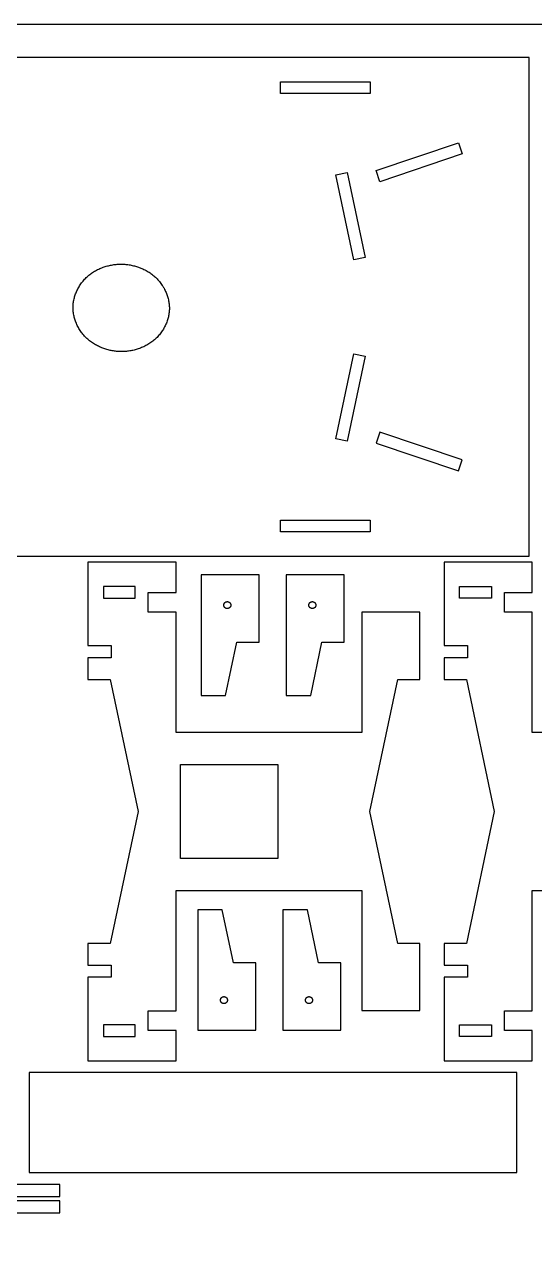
# Model space of a CAD drawing. Header units: metres. Extents: x 121.5 to 181.5, y 3.9 to 48.9.
# Drawn here: x 142.69 to 153.67, y 22.5 to 48.94 of the extents above; entities that cross this region are included whole.
import ezdxf

# ---------------------------------------------------------------- set-up
doc = ezdxf.new("R2010")
doc.units = ezdxf.units.M
doc.header["$LTSCALE"] = 0.001
doc.header["$MEASUREMENT"] = 0
for name, color, linetype, true_color in [('Default', 18, 'Continuous', 0x000000), ('Make2D$visible$lines$body_2', 150, 'Continuous', 0x0098ff), ('Make2D$visible$lines$Default', 18, 'Continuous', 0x000000)]:
    doc.layers.add(name, color=color, linetype=linetype, true_color=true_color)

msp = doc.modelspace()

# ---------------------------------------------------------------- linework, layer by layer
at = {"layer": 'Default'}
for points in [[(181.478, 3.935), (181.478, 48.935), (121.478, 48.935), (121.478, 3.935)], [(142.792, 26.39), (142.792, 24.24), (153.292, 24.24), (153.292, 26.39)], [(132.957, 23.983), (132.957, 23.723), (143.457, 23.723), (143.457, 23.983)], [(132.957, 23.632), (132.957, 23.372), (143.457, 23.372), (143.457, 23.632)]]:
    msp.add_lwpolyline(points, close=True, dxfattribs=at)
at = {"layer": 'Make2D$visible$lines$body_2'}
for points in [[(153.559, 48.225), (138.247, 48.225)], [(153.559, 45.703), (153.559, 48.225)], [(148.206, 47.702), (148.834, 47.702)], [(148.206, 47.452), (148.206, 47.702)], [(148.834, 47.702), (149.834, 47.702)], [(149.834, 47.702), (150.134, 47.702)], [(150.134, 47.702), (150.134, 47.452)], [(148.834, 47.452), (148.206, 47.452)], [(149.834, 47.452), (148.834, 47.452)], [(150.134, 47.452), (149.834, 47.452)], [(150.265, 45.793), (152.037, 46.391)], [(152.037, 46.391), (152.117, 46.154)], [(152.117, 46.154), (150.345, 45.556)], [(149.395, 45.702), (149.64, 45.754)], [(149.64, 45.754), (150.026, 43.925)], [(150.345, 45.556), (150.265, 45.793)], [(149.782, 43.873), (149.395, 45.702)], [(153.559, 40.023), (153.559, 45.703)], [(150.026, 43.925), (149.782, 43.873)], [(149.395, 40.024), (149.782, 41.853)], [(150.026, 41.801), (149.64, 39.972)], [(149.782, 41.853), (150.026, 41.801)], [(149.64, 39.972), (149.395, 40.024)], [(150.345, 40.17), (150.265, 39.933)], [(150.265, 39.933), (152.037, 39.336)], [(152.117, 39.572), (150.345, 40.17)], [(153.559, 37.501), (153.559, 40.023)], [(152.037, 39.336), (152.117, 39.572)], [(148.206, 38.274), (148.834, 38.274)], [(148.206, 38.024), (148.206, 38.274)], [(148.834, 38.274), (149.834, 38.274)], [(149.834, 38.274), (150.134, 38.274)], [(150.134, 38.274), (150.134, 38.024)], [(148.834, 38.024), (148.206, 38.024)], [(149.834, 38.024), (148.834, 38.024)], [(150.134, 38.024), (149.834, 38.024)], [(138.247, 37.501), (153.559, 37.501)], [(144.059, 37.37), (144.059, 35.575)], [(145.956, 37.37), (144.059, 37.37)], [(145.956, 36.721), (145.956, 37.37)], [(151.729, 37.37), (151.729, 35.575)], [(153.626, 37.37), (151.729, 37.37)], [(153.626, 36.721), (153.626, 37.37)], [(145.078, 36.848), (144.391, 36.848)], [(144.391, 36.848), (144.391, 36.598)], [(145.078, 36.598), (145.078, 36.848)], [(152.061, 36.848), (152.748, 36.848)], [(152.061, 36.598), (152.061, 36.848)], [(152.748, 36.848), (152.748, 36.598)], [(144.391, 36.598), (145.078, 36.598)], [(145.356, 36.721), (145.956, 36.721)], [(145.356, 36.298), (145.356, 36.721)], [(152.748, 36.598), (152.061, 36.598)], [(153.026, 36.721), (153.626, 36.721)], [(153.026, 36.298), (153.026, 36.721)], [(145.956, 36.298), (145.356, 36.298)], [(145.956, 33.706), (145.956, 36.298)], [(149.956, 36.298), (149.956, 33.706)], [(151.208, 36.298), (149.956, 36.298)], [(151.208, 34.848), (151.208, 36.298)], [(153.626, 36.298), (153.026, 36.298)], [(153.626, 33.706), (153.626, 36.298)], [(144.059, 35.575), (144.559, 35.575)], [(144.559, 35.575), (144.559, 35.315)], [(151.729, 35.575), (152.229, 35.575)], [(152.229, 35.575), (152.229, 35.315)], [(144.059, 35.315), (144.059, 34.848)], [(144.559, 35.315), (144.059, 35.315)], [(151.729, 35.315), (151.729, 34.848)], [(152.229, 35.315), (151.729, 35.315)], [(144.059, 34.848), (144.539, 34.848)], [(144.539, 34.848), (145.139, 32.008)], [(150.128, 32.008), (150.728, 34.848)], [(150.728, 34.848), (151.208, 34.848)], [(151.729, 34.848), (152.209, 34.848)], [(152.209, 34.848), (152.809, 32.008)], [(149.956, 33.706), (145.956, 33.706)], [(157.626, 33.706), (153.626, 33.706)], [(146.05, 33.02), (148.151, 33.02)], [(146.05, 30.997), (146.05, 33.02)], [(148.151, 33.02), (148.151, 30.997)], [(145.139, 32.008), (144.539, 29.169)], [(150.728, 29.169), (150.128, 32.008)], [(152.809, 32.008), (152.209, 29.169)], [(148.151, 30.997), (146.05, 30.997)], [(145.956, 30.311), (149.956, 30.311)], [(145.956, 27.722), (145.956, 30.311)], [(149.956, 30.311), (149.956, 27.728)], [(153.626, 30.311), (157.626, 30.311)], [(153.626, 27.722), (153.626, 30.311)], [(144.059, 29.169), (144.059, 28.702)], [(144.539, 29.169), (144.059, 29.169)], [(151.208, 29.169), (150.728, 29.169)], [(151.208, 27.728), (151.208, 29.169)], [(151.729, 29.169), (151.729, 28.702)], [(152.209, 29.169), (151.729, 29.169)], [(144.059, 28.702), (144.559, 28.702)], [(144.559, 28.702), (144.559, 28.442)], [(151.729, 28.702), (152.229, 28.702)], [(152.229, 28.702), (152.229, 28.442)], [(144.059, 28.442), (144.059, 26.647)], [(144.559, 28.442), (144.059, 28.442)], [(151.729, 28.442), (151.729, 26.647)], [(152.229, 28.442), (151.729, 28.442)], [(145.356, 27.722), (145.956, 27.722)], [(145.356, 27.296), (145.356, 27.722)], [(149.956, 27.728), (151.208, 27.728)], [(153.026, 27.722), (153.626, 27.722)], [(153.026, 27.296), (153.026, 27.722)], [(144.391, 27.419), (144.391, 27.169)], [(145.078, 27.419), (144.391, 27.419)], [(145.078, 27.169), (145.078, 27.419)], [(145.956, 27.296), (145.356, 27.296)], [(145.956, 26.647), (145.956, 27.296)], [(152.061, 27.419), (152.748, 27.419)], [(152.061, 27.169), (152.061, 27.419)], [(152.748, 27.419), (152.748, 27.169)], [(153.626, 27.296), (153.026, 27.296)], [(153.626, 26.647), (153.626, 27.296)], [(144.391, 27.169), (145.078, 27.169)], [(152.748, 27.169), (152.061, 27.169)], [(144.059, 26.647), (145.956, 26.647)], [(151.729, 26.647), (153.626, 26.647)]]:
    msp.add_lwpolyline(points, dxfattribs=at)
msp.add_lwpolyline([(143.738, 42.872), (143.74, 42.895), (143.741, 42.918), (143.744, 42.941), (143.747, 42.964), (143.751, 42.987), (143.755, 43.01), (143.76, 43.033), (143.766, 43.056), (143.772, 43.078), (143.779, 43.101), (143.786, 43.123), (143.794, 43.145), (143.803, 43.166), (143.812, 43.188), (143.821, 43.209), (143.831, 43.229), (143.843, 43.252), (143.855, 43.274), (143.867, 43.295), (143.88, 43.317), (143.894, 43.338), (143.908, 43.358), (143.923, 43.379), (143.938, 43.399), (143.954, 43.418), (143.97, 43.437), (143.987, 43.456), (144.005, 43.474), (144.022, 43.492), (144.04, 43.509), (144.059, 43.526), (144.078, 43.542), (144.098, 43.558), (144.118, 43.573), (144.138, 43.587), (144.159, 43.601), (144.18, 43.615), (144.202, 43.628), (144.224, 43.641), (144.246, 43.653), (144.268, 43.664), (144.291, 43.675), (144.314, 43.686), (144.337, 43.696), (144.361, 43.705), (144.384, 43.714), (144.408, 43.722), (144.454, 43.736), (144.477, 43.743), (144.5, 43.748), (144.523, 43.754), (144.546, 43.759), (144.569, 43.763), (144.592, 43.767), (144.616, 43.771), (144.639, 43.774), (144.663, 43.776), (144.686, 43.779), (144.71, 43.78), (144.733, 43.781), (144.757, 43.782), (144.78, 43.782), (144.804, 43.781), (144.827, 43.78), (144.851, 43.779), (144.874, 43.777), (144.898, 43.774), (144.921, 43.771), (144.944, 43.768), (144.968, 43.764), (144.991, 43.76), (145.014, 43.755), (145.037, 43.749), (145.06, 43.743), (145.083, 43.737), (145.105, 43.73), (145.128, 43.723), (145.15, 43.715), (145.195, 43.698), (145.218, 43.688), (145.241, 43.678), (145.264, 43.668), (145.287, 43.656), (145.309, 43.644), (145.331, 43.632), (145.353, 43.619), (145.374, 43.606), (145.395, 43.592), (145.416, 43.578), (145.436, 43.563), (145.456, 43.547), (145.476, 43.531), (145.495, 43.515), (145.514, 43.499), (145.532, 43.481), (145.549, 43.463), (145.566, 43.445), (145.583, 43.426), (145.599, 43.407), (145.615, 43.388), (145.63, 43.367), (145.645, 43.347), (145.659, 43.326), (145.672, 43.305), (145.685, 43.283), (145.698, 43.262), (145.709, 43.239), (145.721, 43.217), (145.731, 43.194), (145.741, 43.171), (145.75, 43.15), (145.758, 43.129), (145.766, 43.107), (145.773, 43.085), (145.78, 43.062), (145.786, 43.04), (145.791, 43.017), (145.796, 42.994), (145.8, 42.971), (145.804, 42.948), (145.807, 42.925), (145.809, 42.902), (145.811, 42.879), (145.812, 42.856), (145.812, 42.832), (145.812, 42.809), (145.811, 42.786), (145.809, 42.763), (145.806, 42.74), (145.803, 42.717), (145.799, 42.694), (145.795, 42.671), (145.79, 42.648), (145.785, 42.626), (145.778, 42.603), (145.772, 42.581), (145.764, 42.559), (145.756, 42.537), (145.748, 42.515), (145.739, 42.494), (145.729, 42.473), (145.719, 42.452), (145.708, 42.43), (145.696, 42.408), (145.684, 42.386), (145.67, 42.365), (145.657, 42.344), (145.643, 42.323), (145.628, 42.303), (145.613, 42.283), (145.597, 42.263), (145.58, 42.244), (145.564, 42.225), (145.546, 42.207), (145.529, 42.19), (145.51, 42.172), (145.492, 42.156), (145.473, 42.14), (145.453, 42.124), (145.433, 42.109), (145.413, 42.094), (145.392, 42.08), (145.37, 42.067), (145.349, 42.053), (145.327, 42.041), (145.305, 42.029), (145.282, 42.017), (145.26, 42.006), (145.237, 41.996), (145.213, 41.986), (145.19, 41.976), (145.166, 41.968), (145.142, 41.96), (145.096, 41.945), (145.073, 41.939), (145.051, 41.933), (145.028, 41.927), (145.005, 41.923), (144.981, 41.918), (144.958, 41.914), (144.935, 41.91), (144.911, 41.907), (144.888, 41.905), (144.864, 41.903), (144.841, 41.901), (144.817, 41.9), (144.794, 41.9), (144.77, 41.9), (144.747, 41.9), (144.723, 41.901), (144.7, 41.903), (144.676, 41.905), (144.653, 41.907), (144.63, 41.91), (144.606, 41.914), (144.583, 41.918), (144.56, 41.922), (144.537, 41.927), (144.514, 41.932), (144.491, 41.938), (144.468, 41.945), (144.445, 41.951), (144.423, 41.959), (144.401, 41.966), (144.355, 41.983), (144.332, 41.993), (144.309, 42.003), (144.286, 42.014), (144.264, 42.025), (144.241, 42.037), (144.219, 42.049), (144.198, 42.062), (144.176, 42.076), (144.155, 42.089), (144.134, 42.104), (144.114, 42.119), (144.094, 42.134), (144.075, 42.15), (144.055, 42.166), (144.037, 42.183), (144.019, 42.2), (144.001, 42.218), (143.984, 42.236), (143.968, 42.255), (143.951, 42.274), (143.936, 42.294), (143.921, 42.314), (143.906, 42.334), (143.892, 42.355), (143.878, 42.376), (143.865, 42.398), (143.853, 42.42), (143.841, 42.442), (143.83, 42.464), (143.82, 42.487), (143.81, 42.51), (143.801, 42.531), (143.792, 42.553), (143.785, 42.575), (143.777, 42.597), (143.771, 42.619), (143.765, 42.642), (143.759, 42.664), (143.754, 42.687), (143.75, 42.71), (143.747, 42.733), (143.744, 42.756), (143.741, 42.779), (143.74, 42.803), (143.739, 42.826), (143.738, 42.849)], close=True, dxfattribs=at)
at = {"layer": 'Make2D$visible$lines$Default'}
for points in [[(146.494, 37.097), (146.494, 34.505)], [(147.745, 37.097), (146.494, 37.097)], [(147.745, 35.647), (147.745, 37.097)], [(148.326, 37.097), (148.326, 34.505)], [(149.577, 37.097), (148.326, 37.097)], [(149.577, 35.647), (149.577, 37.097)], [(147.024, 34.505), (147.265, 35.647)], [(147.265, 35.647), (147.745, 35.647)], [(148.856, 34.505), (149.097, 35.647)], [(149.097, 35.647), (149.577, 35.647)], [(146.494, 34.505), (147.024, 34.505)], [(148.326, 34.505), (148.856, 34.505)], [(146.952, 29.893), (146.422, 29.893)], [(146.422, 29.893), (146.422, 27.301)], [(147.193, 28.751), (146.952, 29.893)], [(148.784, 29.893), (148.254, 29.893)], [(148.254, 29.893), (148.254, 27.301)], [(149.025, 28.751), (148.784, 29.893)], [(147.673, 28.751), (147.193, 28.751)], [(147.673, 27.301), (147.673, 28.751)], [(149.505, 28.751), (149.025, 28.751)], [(149.505, 27.301), (149.505, 28.751)], [(146.422, 27.301), (147.673, 27.301)], [(148.254, 27.301), (149.505, 27.301)]]:
    msp.add_lwpolyline(points, dxfattribs=at)
for points in [[(147.059, 36.372), (147.057, 36.372), (147.056, 36.372), (147.054, 36.372), (147.052, 36.373), (147.05, 36.373), (147.049, 36.373), (147.047, 36.373), (147.045, 36.373), (147.044, 36.374), (147.042, 36.374), (147.04, 36.375), (147.038, 36.375), (147.037, 36.376), (147.035, 36.376), (147.033, 36.377), (147.031, 36.378), (147.03, 36.378), (147.028, 36.379), (147.026, 36.38), (147.024, 36.381), (147.023, 36.382), (147.021, 36.382), (147.02, 36.383), (147.018, 36.384), (147.016, 36.386), (147.015, 36.387), (147.013, 36.388), (147.012, 36.389), (147.01, 36.39), (147.009, 36.392), (147.007, 36.393), (147.006, 36.394), (147.005, 36.396), (147.003, 36.397), (147.002, 36.398), (147.001, 36.4), (147, 36.401), (146.998, 36.403), (146.997, 36.405), (146.996, 36.406), (146.995, 36.408), (146.994, 36.409), (146.993, 36.411), (146.992, 36.413), (146.991, 36.414), (146.991, 36.416), (146.99, 36.418), (146.989, 36.42), (146.989, 36.421), (146.988, 36.423), (146.987, 36.425), (146.987, 36.427), (146.986, 36.428), (146.986, 36.43), (146.986, 36.432), (146.985, 36.434), (146.985, 36.435), (146.985, 36.437), (146.984, 36.439), (146.984, 36.441), (146.984, 36.442), (146.984, 36.444), (146.984, 36.446), (146.984, 36.447), (146.984, 36.449), (146.984, 36.451), (146.984, 36.452), (146.984, 36.454), (146.984, 36.456), (146.985, 36.457), (146.985, 36.459), (146.985, 36.461), (146.986, 36.463), (146.986, 36.464), (146.986, 36.466), (146.987, 36.468), (146.987, 36.47), (146.988, 36.471), (146.989, 36.473), (146.989, 36.475), (146.99, 36.477), (146.991, 36.478), (146.991, 36.48), (146.992, 36.482), (146.993, 36.483), (146.994, 36.485), (146.995, 36.487), (146.996, 36.488), (146.997, 36.49), (146.998, 36.491), (147, 36.493), (147.001, 36.495), (147.002, 36.496), (147.003, 36.497), (147.005, 36.499), (147.006, 36.5), (147.007, 36.502), (147.009, 36.503), (147.01, 36.504), (147.012, 36.505), (147.013, 36.507), (147.015, 36.508), (147.016, 36.509), (147.018, 36.51), (147.02, 36.511), (147.021, 36.512), (147.023, 36.513), (147.024, 36.514), (147.026, 36.515), (147.028, 36.516), (147.03, 36.516), (147.031, 36.517), (147.033, 36.518), (147.035, 36.518), (147.037, 36.519), (147.038, 36.519), (147.04, 36.52), (147.042, 36.52), (147.044, 36.521), (147.045, 36.521), (147.047, 36.521), (147.049, 36.522), (147.05, 36.522), (147.052, 36.522), (147.054, 36.522), (147.056, 36.522), (147.057, 36.522), (147.059, 36.522), (147.061, 36.522), (147.062, 36.522), (147.064, 36.522), (147.066, 36.522), (147.067, 36.522), (147.069, 36.522), (147.071, 36.521), (147.073, 36.521), (147.074, 36.521), (147.076, 36.52), (147.078, 36.52), (147.08, 36.519), (147.081, 36.519), (147.083, 36.518), (147.085, 36.518), (147.087, 36.517), (147.088, 36.516), (147.09, 36.516), (147.092, 36.515), (147.093, 36.514), (147.095, 36.513), (147.097, 36.512), (147.098, 36.511), (147.1, 36.51), (147.102, 36.509), (147.103, 36.508), (147.105, 36.507), (147.106, 36.505), (147.108, 36.504), (147.109, 36.503), (147.111, 36.502), (147.112, 36.5), (147.113, 36.499), (147.115, 36.497), (147.116, 36.496), (147.117, 36.495), (147.118, 36.493), (147.12, 36.491), (147.121, 36.49), (147.122, 36.488), (147.123, 36.487), (147.124, 36.485), (147.125, 36.483), (147.126, 36.482), (147.126, 36.48), (147.127, 36.478), (147.128, 36.477), (147.129, 36.475), (147.129, 36.473), (147.13, 36.471), (147.131, 36.47), (147.131, 36.468), (147.132, 36.466), (147.132, 36.464), (147.132, 36.463), (147.133, 36.461), (147.133, 36.459), (147.133, 36.457), (147.133, 36.456), (147.134, 36.454), (147.134, 36.452), (147.134, 36.451), (147.134, 36.449), (147.134, 36.447), (147.134, 36.446), (147.134, 36.444), (147.134, 36.442), (147.134, 36.441), (147.133, 36.439), (147.133, 36.437), (147.133, 36.435), (147.133, 36.434), (147.132, 36.432), (147.132, 36.43), (147.132, 36.428), (147.131, 36.427), (147.131, 36.425), (147.13, 36.423), (147.129, 36.421), (147.129, 36.42), (147.128, 36.418), (147.127, 36.416), (147.126, 36.414), (147.126, 36.413), (147.125, 36.411), (147.124, 36.409), (147.123, 36.408), (147.122, 36.406), (147.121, 36.405), (147.12, 36.403), (147.118, 36.401), (147.117, 36.4), (147.116, 36.398), (147.115, 36.397), (147.113, 36.396), (147.112, 36.394), (147.111, 36.393), (147.109, 36.392), (147.108, 36.39), (147.106, 36.389), (147.105, 36.388), (147.103, 36.387), (147.102, 36.386), (147.1, 36.384), (147.098, 36.383), (147.097, 36.382), (147.095, 36.382), (147.093, 36.381), (147.092, 36.38), (147.09, 36.379), (147.088, 36.378), (147.087, 36.378), (147.085, 36.377), (147.083, 36.376), (147.081, 36.376), (147.08, 36.375), (147.078, 36.375), (147.076, 36.374), (147.074, 36.374), (147.073, 36.373), (147.071, 36.373), (147.069, 36.373), (147.067, 36.373), (147.066, 36.373), (147.064, 36.372), (147.062, 36.372), (147.061, 36.372)], [(148.891, 36.372), (148.889, 36.372), (148.887, 36.372), (148.886, 36.372), (148.884, 36.373), (148.882, 36.373), (148.88, 36.373), (148.879, 36.373), (148.877, 36.373), (148.875, 36.374), (148.874, 36.374), (148.872, 36.375), (148.87, 36.375), (148.868, 36.376), (148.867, 36.376), (148.865, 36.377), (148.863, 36.378), (148.861, 36.378), (148.86, 36.379), (148.858, 36.38), (148.856, 36.381), (148.855, 36.382), (148.853, 36.382), (148.851, 36.383), (148.85, 36.384), (148.848, 36.386), (148.846, 36.387), (148.845, 36.388), (148.843, 36.389), (148.842, 36.39), (148.84, 36.392), (148.839, 36.393), (148.838, 36.394), (148.836, 36.396), (148.835, 36.397), (148.834, 36.398), (148.832, 36.4), (148.831, 36.401), (148.83, 36.403), (148.829, 36.405), (148.828, 36.406), (148.827, 36.408), (148.826, 36.409), (148.825, 36.411), (148.824, 36.413), (148.823, 36.414), (148.822, 36.416), (148.822, 36.418), (148.821, 36.42), (148.82, 36.421), (148.82, 36.423), (148.819, 36.425), (148.819, 36.427), (148.818, 36.428), (148.818, 36.43), (148.817, 36.432), (148.817, 36.434), (148.817, 36.435), (148.816, 36.437), (148.816, 36.439), (148.816, 36.441), (148.816, 36.442), (148.816, 36.444), (148.816, 36.446), (148.816, 36.447), (148.816, 36.449), (148.816, 36.451), (148.816, 36.452), (148.816, 36.454), (148.816, 36.456), (148.816, 36.457), (148.817, 36.459), (148.817, 36.461), (148.817, 36.463), (148.818, 36.464), (148.818, 36.466), (148.819, 36.468), (148.819, 36.47), (148.82, 36.471), (148.82, 36.473), (148.821, 36.475), (148.822, 36.477), (148.822, 36.478), (148.823, 36.48), (148.824, 36.482), (148.825, 36.483), (148.826, 36.485), (148.827, 36.487), (148.828, 36.488), (148.829, 36.49), (148.83, 36.491), (148.831, 36.493), (148.832, 36.495), (148.834, 36.496), (148.835, 36.497), (148.836, 36.499), (148.838, 36.5), (148.839, 36.502), (148.84, 36.503), (148.842, 36.504), (148.843, 36.505), (148.845, 36.507), (148.846, 36.508), (148.848, 36.509), (148.85, 36.51), (148.851, 36.511), (148.853, 36.512), (148.855, 36.513), (148.856, 36.514), (148.858, 36.515), (148.86, 36.516), (148.861, 36.516), (148.863, 36.517), (148.865, 36.518), (148.867, 36.518), (148.868, 36.519), (148.87, 36.519), (148.872, 36.52), (148.874, 36.52), (148.875, 36.521), (148.877, 36.521), (148.879, 36.521), (148.88, 36.522), (148.882, 36.522), (148.884, 36.522), (148.886, 36.522), (148.887, 36.522), (148.889, 36.522), (148.891, 36.522), (148.892, 36.522), (148.894, 36.522), (148.896, 36.522), (148.897, 36.522), (148.899, 36.522), (148.901, 36.522), (148.903, 36.521), (148.904, 36.521), (148.906, 36.521), (148.908, 36.52), (148.91, 36.52), (148.911, 36.519), (148.913, 36.519), (148.915, 36.518), (148.917, 36.518), (148.918, 36.517), (148.92, 36.516), (148.922, 36.516), (148.923, 36.515), (148.925, 36.514), (148.927, 36.513), (148.928, 36.512), (148.93, 36.511), (148.932, 36.51), (148.933, 36.509), (148.935, 36.508), (148.936, 36.507), (148.938, 36.505), (148.939, 36.504), (148.941, 36.503), (148.942, 36.502), (148.944, 36.5), (148.945, 36.499), (148.946, 36.497), (148.948, 36.496), (148.949, 36.495), (148.95, 36.493), (148.951, 36.491), (148.952, 36.49), (148.953, 36.488), (148.954, 36.487), (148.955, 36.485), (148.956, 36.483), (148.957, 36.482), (148.958, 36.48), (148.959, 36.478), (148.96, 36.477), (148.96, 36.475), (148.961, 36.473), (148.962, 36.471), (148.962, 36.47), (148.963, 36.468), (148.963, 36.466), (148.964, 36.464), (148.964, 36.463), (148.964, 36.461), (148.965, 36.459), (148.965, 36.457), (148.965, 36.456), (148.965, 36.454), (148.966, 36.452), (148.966, 36.451), (148.966, 36.449), (148.966, 36.447), (148.966, 36.446), (148.966, 36.444), (148.966, 36.442), (148.965, 36.441), (148.965, 36.439), (148.965, 36.437), (148.965, 36.435), (148.964, 36.434), (148.964, 36.432), (148.964, 36.43), (148.963, 36.428), (148.963, 36.427), (148.962, 36.425), (148.962, 36.423), (148.961, 36.421), (148.96, 36.42), (148.96, 36.418), (148.959, 36.416), (148.958, 36.414), (148.957, 36.413), (148.956, 36.411), (148.955, 36.409), (148.954, 36.408), (148.953, 36.406), (148.952, 36.405), (148.951, 36.403), (148.95, 36.401), (148.949, 36.4), (148.948, 36.398), (148.946, 36.397), (148.945, 36.396), (148.944, 36.394), (148.942, 36.393), (148.941, 36.392), (148.939, 36.39), (148.938, 36.389), (148.936, 36.388), (148.935, 36.387), (148.933, 36.386), (148.932, 36.384), (148.93, 36.383), (148.928, 36.382), (148.927, 36.382), (148.925, 36.381), (148.923, 36.38), (148.922, 36.379), (148.92, 36.378), (148.918, 36.378), (148.917, 36.377), (148.915, 36.376), (148.913, 36.376), (148.911, 36.375), (148.91, 36.375), (148.908, 36.374), (148.906, 36.374), (148.904, 36.373), (148.903, 36.373), (148.901, 36.373), (148.899, 36.373), (148.897, 36.373), (148.896, 36.372), (148.894, 36.372), (148.892, 36.372)], [(146.987, 28.025), (146.989, 28.025), (146.99, 28.025), (146.992, 28.025), (146.994, 28.025), (146.995, 28.025), (146.997, 28.024), (146.999, 28.024), (147.001, 28.024), (147.002, 28.024), (147.004, 28.023), (147.006, 28.023), (147.008, 28.022), (147.009, 28.022), (147.011, 28.021), (147.013, 28.021), (147.015, 28.02), (147.016, 28.019), (147.018, 28.018), (147.02, 28.018), (147.021, 28.017), (147.023, 28.016), (147.025, 28.015), (147.026, 28.014), (147.028, 28.013), (147.03, 28.012), (147.031, 28.011), (147.033, 28.01), (147.034, 28.008), (147.036, 28.007), (147.037, 28.006), (147.039, 28.005), (147.04, 28.003), (147.041, 28.002), (147.043, 28), (147.044, 27.999), (147.045, 27.997), (147.046, 27.996), (147.048, 27.994), (147.049, 27.993), (147.05, 27.991), (147.051, 27.99), (147.052, 27.988), (147.053, 27.986), (147.054, 27.985), (147.054, 27.983), (147.055, 27.981), (147.056, 27.98), (147.057, 27.978), (147.057, 27.976), (147.058, 27.974), (147.059, 27.973), (147.059, 27.971), (147.06, 27.969), (147.06, 27.967), (147.06, 27.966), (147.061, 27.964), (147.061, 27.962), (147.061, 27.96), (147.061, 27.959), (147.062, 27.957), (147.062, 27.955), (147.062, 27.954), (147.062, 27.952), (147.062, 27.95), (147.062, 27.949), (147.062, 27.947), (147.062, 27.945), (147.062, 27.943), (147.061, 27.942), (147.061, 27.94), (147.061, 27.938), (147.061, 27.937), (147.06, 27.935), (147.06, 27.933), (147.06, 27.931), (147.059, 27.93), (147.059, 27.928), (147.058, 27.926), (147.057, 27.924), (147.057, 27.923), (147.056, 27.921), (147.055, 27.919), (147.054, 27.917), (147.054, 27.916), (147.053, 27.914), (147.052, 27.912), (147.051, 27.911), (147.05, 27.909), (147.049, 27.908), (147.048, 27.906), (147.046, 27.904), (147.045, 27.903), (147.044, 27.901), (147.043, 27.9), (147.041, 27.899), (147.04, 27.897), (147.039, 27.896), (147.037, 27.894), (147.036, 27.893), (147.034, 27.892), (147.033, 27.891), (147.031, 27.89), (147.03, 27.888), (147.028, 27.887), (147.026, 27.886), (147.025, 27.885), (147.023, 27.884), (147.021, 27.884), (147.02, 27.883), (147.018, 27.882), (147.016, 27.881), (147.015, 27.88), (147.013, 27.88), (147.011, 27.879), (147.009, 27.879), (147.008, 27.878), (147.006, 27.878), (147.004, 27.877), (147.002, 27.877), (147.001, 27.876), (146.999, 27.876), (146.997, 27.876), (146.995, 27.876), (146.994, 27.875), (146.992, 27.875), (146.99, 27.875), (146.989, 27.875), (146.987, 27.875), (146.985, 27.875), (146.984, 27.875), (146.982, 27.875), (146.98, 27.875), (146.978, 27.876), (146.977, 27.876), (146.975, 27.876), (146.973, 27.876), (146.972, 27.877), (146.97, 27.877), (146.968, 27.878), (146.966, 27.878), (146.965, 27.879), (146.963, 27.879), (146.961, 27.88), (146.959, 27.88), (146.958, 27.881), (146.956, 27.882), (146.954, 27.883), (146.952, 27.884), (146.951, 27.884), (146.949, 27.885), (146.947, 27.886), (146.946, 27.887), (146.944, 27.888), (146.943, 27.89), (146.941, 27.891), (146.94, 27.892), (146.938, 27.893), (146.937, 27.894), (146.935, 27.896), (146.934, 27.897), (146.933, 27.899), (146.931, 27.9), (146.93, 27.901), (146.929, 27.903), (146.927, 27.904), (146.926, 27.906), (146.925, 27.908), (146.924, 27.909), (146.923, 27.911), (146.922, 27.912), (146.921, 27.914), (146.92, 27.916), (146.919, 27.917), (146.919, 27.919), (146.918, 27.921), (146.917, 27.923), (146.917, 27.924), (146.916, 27.926), (146.915, 27.928), (146.915, 27.93), (146.914, 27.931), (146.914, 27.933), (146.914, 27.935), (146.913, 27.937), (146.913, 27.938), (146.913, 27.94), (146.912, 27.942), (146.912, 27.943), (146.912, 27.945), (146.912, 27.947), (146.912, 27.949), (146.912, 27.95), (146.912, 27.952), (146.912, 27.954), (146.912, 27.955), (146.912, 27.957), (146.912, 27.959), (146.913, 27.96), (146.913, 27.962), (146.913, 27.964), (146.914, 27.966), (146.914, 27.967), (146.914, 27.969), (146.915, 27.971), (146.915, 27.973), (146.916, 27.974), (146.917, 27.976), (146.917, 27.978), (146.918, 27.98), (146.919, 27.981), (146.919, 27.983), (146.92, 27.985), (146.921, 27.986), (146.922, 27.988), (146.923, 27.99), (146.924, 27.991), (146.925, 27.993), (146.926, 27.994), (146.927, 27.996), (146.929, 27.997), (146.93, 27.999), (146.931, 28), (146.933, 28.002), (146.934, 28.003), (146.935, 28.005), (146.937, 28.006), (146.938, 28.007), (146.94, 28.008), (146.941, 28.01), (146.943, 28.011), (146.944, 28.012), (146.946, 28.013), (146.947, 28.014), (146.949, 28.015), (146.951, 28.016), (146.952, 28.017), (146.954, 28.018), (146.956, 28.018), (146.958, 28.019), (146.959, 28.02), (146.961, 28.021), (146.963, 28.021), (146.965, 28.022), (146.966, 28.022), (146.968, 28.023), (146.97, 28.023), (146.972, 28.024), (146.973, 28.024), (146.975, 28.024), (146.977, 28.024), (146.978, 28.025), (146.98, 28.025), (146.982, 28.025), (146.984, 28.025), (146.985, 28.025)], [(148.819, 28.025), (148.82, 28.025), (148.822, 28.025), (148.824, 28.025), (148.825, 28.025), (148.827, 28.025), (148.829, 28.024), (148.831, 28.024), (148.832, 28.024), (148.834, 28.024), (148.836, 28.023), (148.838, 28.023), (148.839, 28.022), (148.841, 28.022), (148.843, 28.021), (148.845, 28.021), (148.846, 28.02), (148.848, 28.019), (148.85, 28.018), (148.851, 28.018), (148.853, 28.017), (148.855, 28.016), (148.856, 28.015), (148.858, 28.014), (148.86, 28.013), (148.861, 28.012), (148.863, 28.011), (148.864, 28.01), (148.866, 28.008), (148.867, 28.007), (148.869, 28.006), (148.87, 28.005), (148.872, 28.003), (148.873, 28.002), (148.874, 28), (148.876, 27.999), (148.877, 27.997), (148.878, 27.996), (148.879, 27.994), (148.88, 27.993), (148.881, 27.991), (148.882, 27.99), (148.883, 27.988), (148.884, 27.986), (148.885, 27.985), (148.886, 27.983), (148.887, 27.981), (148.888, 27.98), (148.888, 27.978), (148.889, 27.976), (148.89, 27.974), (148.89, 27.973), (148.891, 27.971), (148.891, 27.969), (148.892, 27.967), (148.892, 27.966), (148.892, 27.964), (148.893, 27.962), (148.893, 27.96), (148.893, 27.959), (148.893, 27.957), (148.893, 27.955), (148.894, 27.954), (148.894, 27.952), (148.894, 27.95), (148.894, 27.949), (148.894, 27.947), (148.893, 27.945), (148.893, 27.943), (148.893, 27.942), (148.893, 27.94), (148.893, 27.938), (148.892, 27.937), (148.892, 27.935), (148.892, 27.933), (148.891, 27.931), (148.891, 27.93), (148.89, 27.928), (148.89, 27.926), (148.889, 27.924), (148.888, 27.923), (148.888, 27.921), (148.887, 27.919), (148.886, 27.917), (148.885, 27.916), (148.884, 27.914), (148.883, 27.912), (148.882, 27.911), (148.881, 27.909), (148.88, 27.908), (148.879, 27.906), (148.878, 27.904), (148.877, 27.903), (148.876, 27.901), (148.874, 27.9), (148.873, 27.899), (148.872, 27.897), (148.87, 27.896), (148.869, 27.894), (148.867, 27.893), (148.866, 27.892), (148.864, 27.891), (148.863, 27.89), (148.861, 27.888), (148.86, 27.887), (148.858, 27.886), (148.856, 27.885), (148.855, 27.884), (148.853, 27.884), (148.851, 27.883), (148.85, 27.882), (148.848, 27.881), (148.846, 27.88), (148.845, 27.88), (148.843, 27.879), (148.841, 27.879), (148.839, 27.878), (148.838, 27.878), (148.836, 27.877), (148.834, 27.877), (148.832, 27.876), (148.831, 27.876), (148.829, 27.876), (148.827, 27.876), (148.825, 27.875), (148.824, 27.875), (148.822, 27.875), (148.82, 27.875), (148.819, 27.875), (148.817, 27.875), (148.815, 27.875), (148.814, 27.875), (148.812, 27.875), (148.81, 27.876), (148.808, 27.876), (148.807, 27.876), (148.805, 27.876), (148.803, 27.877), (148.802, 27.877), (148.8, 27.878), (148.798, 27.878), (148.796, 27.879), (148.795, 27.879), (148.793, 27.88), (148.791, 27.88), (148.789, 27.881), (148.788, 27.882), (148.786, 27.883), (148.784, 27.884), (148.783, 27.884), (148.781, 27.885), (148.779, 27.886), (148.778, 27.887), (148.776, 27.888), (148.774, 27.89), (148.773, 27.891), (148.771, 27.892), (148.77, 27.893), (148.768, 27.894), (148.767, 27.896), (148.766, 27.897), (148.764, 27.899), (148.763, 27.9), (148.762, 27.901), (148.76, 27.903), (148.759, 27.904), (148.758, 27.906), (148.757, 27.908), (148.756, 27.909), (148.755, 27.911), (148.754, 27.912), (148.753, 27.914), (148.752, 27.916), (148.751, 27.917), (148.75, 27.919), (148.75, 27.921), (148.749, 27.923), (148.748, 27.924), (148.748, 27.926), (148.747, 27.928), (148.747, 27.93), (148.746, 27.931), (148.746, 27.933), (148.745, 27.935), (148.745, 27.937), (148.745, 27.938), (148.744, 27.94), (148.744, 27.942), (148.744, 27.943), (148.744, 27.945), (148.744, 27.947), (148.744, 27.949), (148.744, 27.95), (148.744, 27.952), (148.744, 27.954), (148.744, 27.955), (148.744, 27.957), (148.744, 27.959), (148.744, 27.96), (148.745, 27.962), (148.745, 27.964), (148.745, 27.966), (148.746, 27.967), (148.746, 27.969), (148.747, 27.971), (148.747, 27.973), (148.748, 27.974), (148.748, 27.976), (148.749, 27.978), (148.75, 27.98), (148.75, 27.981), (148.751, 27.983), (148.752, 27.985), (148.753, 27.986), (148.754, 27.988), (148.755, 27.99), (148.756, 27.991), (148.757, 27.993), (148.758, 27.994), (148.759, 27.996), (148.76, 27.997), (148.762, 27.999), (148.763, 28), (148.764, 28.002), (148.766, 28.003), (148.767, 28.005), (148.768, 28.006), (148.77, 28.007), (148.771, 28.008), (148.773, 28.01), (148.774, 28.011), (148.776, 28.012), (148.778, 28.013), (148.779, 28.014), (148.781, 28.015), (148.783, 28.016), (148.784, 28.017), (148.786, 28.018), (148.788, 28.018), (148.789, 28.019), (148.791, 28.02), (148.793, 28.021), (148.795, 28.021), (148.796, 28.022), (148.798, 28.022), (148.8, 28.023), (148.802, 28.023), (148.803, 28.024), (148.805, 28.024), (148.807, 28.024), (148.808, 28.024), (148.81, 28.025), (148.812, 28.025), (148.814, 28.025), (148.815, 28.025), (148.817, 28.025)]]:
    msp.add_lwpolyline(points, close=True, dxfattribs=at)

doc.saveas('drawing.dxf')
